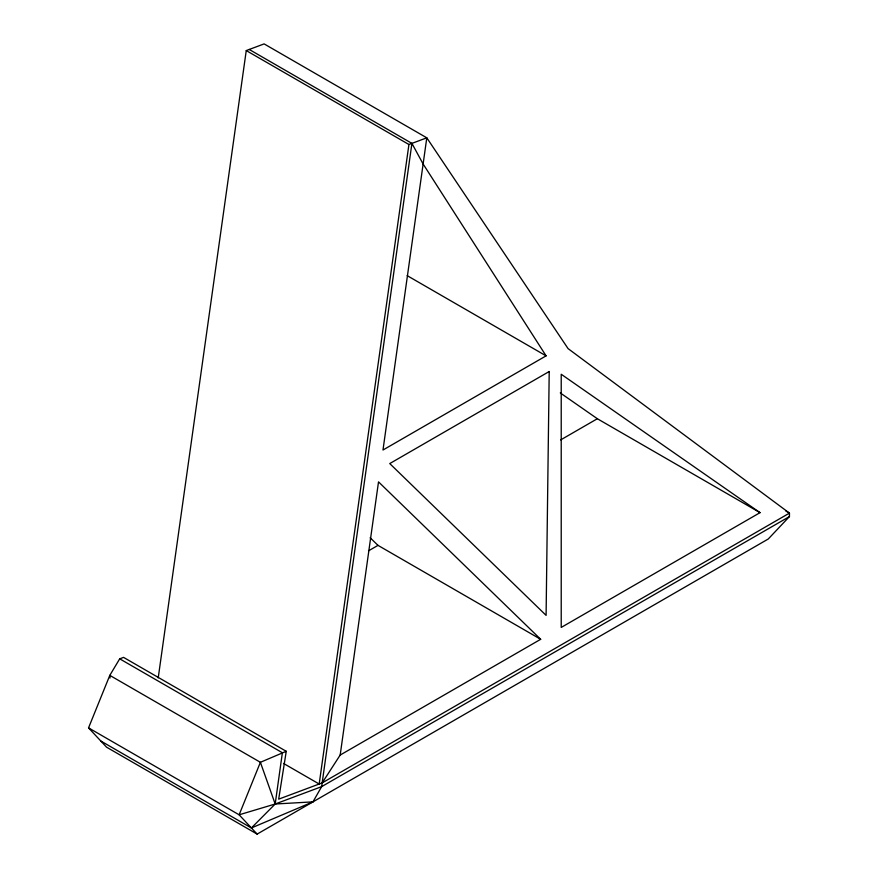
<?xml version="1.0" encoding="UTF-8"?>
<svg xmlns="http://www.w3.org/2000/svg" width="878" height="878" viewBox="0 0 878 878"><rect width="100%" height="100%" fill="white"/><g stroke="black" fill="none" stroke-linecap="round" stroke-linejoin="round"><path stroke-width="1.32" d="M158.227 677.871L246.257 50.573L264.124 43.9L426.796 137.824L568.066 348.599L789.454 513.114L789.454 516.56L768.283 538.982L257.133 834.1L106.545 747.167L88.546 727.873L109.805 675.369L119.704 658.829L123.568 657.381L286.25 751.305L278.688 799.156L322.16 782.902L789.454 513.114L785.887 511.062M249.231 49.464L411.914 143.388L423.119 163.999L546.094 355.853L382.984 450.019L426.796 137.824L408.928 144.497L319.186 784.021L283.561 763.454M411.914 143.388L321.644 786.644L312.963 801.866L251.393 827.954L100.805 741.01M340.181 755.047L378.517 481.868L540.672 639.294L340.181 755.047L322.16 782.902M251.393 827.954L275.187 804.007L321.644 786.644L789.454 516.56M368.508 550.846L378.001 545.37L540.672 639.294M560.669 439.911L597.347 418.729L760.03 512.653L561.218 627.43L561.218 374.247L760.03 512.653M286.25 751.305L260.393 762.302L239.134 814.806L257.133 834.1M312.963 801.866L275.187 804.007L239.134 814.806L88.546 727.873M246.257 50.573L408.928 144.497M407.172 275.637L546.094 355.853M119.704 658.829L282.376 752.742L275.187 804.007L260.393 762.302L109.805 675.369L110.013 678.035M560.285 392.927L597.347 418.729M370.132 537.742L378.001 545.37M549.211 371.515L546.094 615.357L389.755 463.573L549.211 371.515"/></g></svg>
